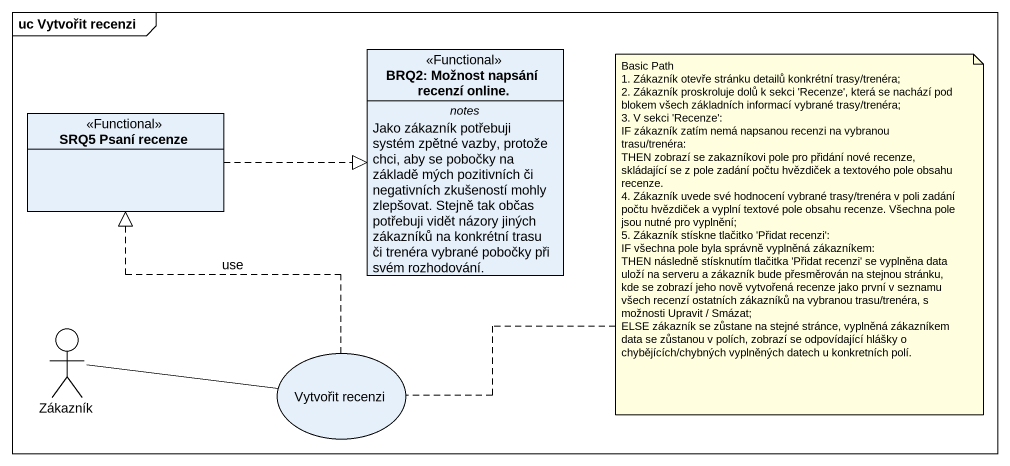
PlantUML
@startuml
mainframe uc Vytvořit recenzi
allowmixing
hide circle
hide empty members
class "BRQ2: Možnost napsání recenzí online." as BRQ2_Možnost_napsání <<Functional>> {
  -- notes --
  Jako zákazník potřebuji systém zpětné vazby, protože chci, aby se pobočky na základě mých pozitivních či negativních zkušeností mohly zlepšovat. Stejně tak občas potřebuji vidět názory jiných zákazníků na konkrétní trasu či trenéra vybrané pobočky při svém rozhodování.
}
class "SRQ5 Psaní recenze" as SRQ5_Psaní_recenze <<Functional>>
actor Zákazník
usecase "Vytvořit recenzi" as Vytvořit_recenzi
SRQ5_Psaní_recenze .right.|> BRQ2_Možnost_napsání
Zákazník -right- Vytvořit_recenzi
Vytvořit_recenzi .up.|> SRQ5_Psaní_recenze : use
note right of Vytvořit_recenzi
  Basic Path
  1. Zákazník otevře stránku detailů konkrétní trasy/trenéra;
  2. Zákazník proskroluje dolů k sekci 'Recenze', která se nachází pod blokem všech základních informací vybrané trasy/trenéra;
  3. V sekci 'Recenze':
  IF zákazník zatím nemá napsanou recenzi na vybranou trasu/trenéra:
  THEN zobrazí se zakazníkovi pole pro přidání nové recenze, skládající se z pole zadání počtu hvězdiček a textového pole obsahu recenze.
  4. Zákazník uvede své hodnocení vybrané trasy/trenéra v poli zadání počtu hvězdiček a vyplní textové pole obsahu recenze. Všechna pole jsou nutné pro vyplnění;
  5. Zákazník stískne tlačitko 'Přidat recenzi':
  IF všechna pole byla správně vyplněná zákazníkem:
  THEN následně stísknutím tlačitka 'Přidat recenzi' se vyplněna data uloží na serveru a zákazník bude přesměrován na stejnou stránku, kde se zobrazí jeho nově vytvořená recenze jako první v seznamu všech recenzí ostatních zákazníků na vybranou trasu/trenéra, s možnosti Upravit / Smázat;
  ELSE zákazník se zůstane na stejné stránce, vyplněná zákazníkem data se zůstanou v polích, zobrazí se odpovídající hlášky o chybějících/chybných vyplněných datech u konkretních polí.
end note
@enduml
